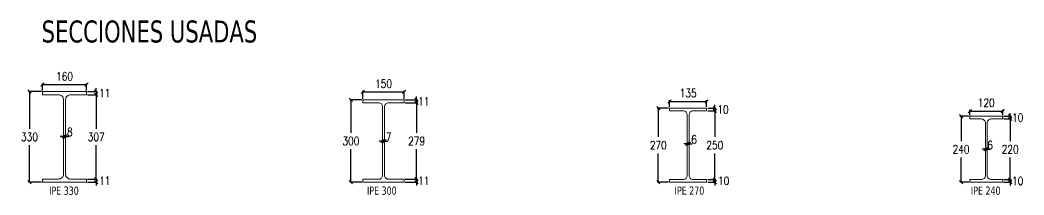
# Model space of a CAD drawing. Header units: millimetres. Extents: x -899 to 76352, y -21218 to 30068.
# Drawn here: x 12418 to 16072, y -21218 to -20582 of the extents above; entities that cross this region are included whole.
import ezdxf
from ezdxf.enums import TextEntityAlignment as Align

# ---------------------------------------------------------------- set-up
doc = ezdxf.new("R2010")
doc.units = ezdxf.units.MM
doc.header["$LTSCALE"] = 0.9
doc.layers.add('COTAS', color=8, linetype='Continuous')
doc.layers.add('STL-OBJT', color=7, linetype='Continuous')
doc.styles.add('CNI_COTAS', font='romans.shx', dxfattribs={"width": 0.8})
doc.styles.add('VERDANA', font='verdana.ttf')
doc.dimstyles.new('1.4', dxfattribs={"dimscale": 0, "dimtxt": 30, "dimasz": 12, "dimexe": 4, "dimexo": 4, "dimgap": 15, "dimtad": 1, "dimdec": 0, "dimzin": 4, "dimdsep": 46, "dimtxsty": 'CNI_COTAS', "dimblk": 'OBLIQUE', "dimcen": -0.09, "dimclrd": 256, "dimclrt": 3, "dimadec": 0, "dimazin": 0, "dimtfac": 1, "dimtdec": 0, "dimtmove": 2, "dimatfit": 0, "dimldrblk": 'DOT', "dimfxl": 0.05, "dimtolj": 1, "dimtzin": 0, "dimarcsym": 0})

# ---------------------------------------------------------------- blocks, each defined once
blk = doc.blocks.new('_Oblique')
at = {"color": 0, "linetype": 'ByBlock', "lineweight": -2}
blk.add_line((-0.5, -0.5), (0.5, 0.5), dxfattribs=at)
blk = doc.blocks.new('*D503')
at = {"layer": 'COTAS', "color": 0, "lineweight": -2, "transparency": 16777216}
for p, q in [((15871.4, -20931.8), (15839.4, -20931.8)), ((15871.4, -21171.8), (15839.4, -21171.8))]:
    blk.add_line(p, q, dxfattribs=at)
at = {"layer": 'COTAS', "lineweight": -2, "transparency": 16777216}
for p, q in [((15843.4, -20931.8), (15843.4, -21021.8)), ((15843.4, -21171.8), (15843.4, -21081.8))]:
    blk.add_line(p, q, dxfattribs=at)
at = {"layer": 'Defpoints', "color": 0, "transparency": 16777216}
for p in [(15843.4, -20931.8), (15875.4, -20931.8), (15875.4, -21171.8)]:
    blk.add_point(p, dxfattribs=at)
at = {"layer": 'COTAS', "lineweight": -2, "transparency": 16777216, "xscale": 12, "yscale": 12, "zscale": 12}
for p, rotation in [((15843.4, -20931.8), 90), ((15843.4, -21171.8), 270)]:
    blk.add_blockref('_Oblique', p, dxfattribs=dict(at, rotation=rotation))
at = {"layer": 'COTAS', "color": 3, "transparency": 16777216, "insert": (15843.4, -21051.8), "char_height": 30, "attachment_point": 5, "rotation": 0.01, "style": 'CNI_COTAS'}
blk.add_mtext('\\A1;240', dxfattribs=at)
blk = doc.blocks.new('_Dot')
at = {"color": 0, "linetype": 'ByBlock', "lineweight": -2}
blk.add_line((-0.5, 0), (-1, 0), dxfattribs=at)
at = {"color": 0, "linetype": 'ByBlock', "const_width": 0.5}
blk.add_lwpolyline([(-0.25, 0, 1), (0.25, 0, 1)], format="xyb", close=True, dxfattribs=at)
blk = doc.blocks.new('*D504')
at = {"layer": 'COTAS', "color": 0, "lineweight": -2, "transparency": 16777216}
for p, q in [((15875.4, -20927.8), (15875.4, -20908.7)), ((15995.4, -20927.8), (15995.4, -20908.7))]:
    blk.add_line(p, q, dxfattribs=at)
at = {"layer": 'COTAS', "lineweight": -2, "transparency": 16777216}
blk.add_line((15875.4, -20912.7), (15995.4, -20912.7), dxfattribs=at)
at = {"layer": 'Defpoints', "color": 0, "transparency": 16777216}
for p in [(15875.4, -20931.8), (15995.4, -20912.7), (15995.4, -20931.8)]:
    blk.add_point(p, dxfattribs=at)
at = {"layer": 'COTAS', "lineweight": -2, "transparency": 16777216, "xscale": 12, "yscale": 12, "zscale": 12, "rotation": 180}
blk.add_blockref('_Oblique', (15875.4, -20912.7), dxfattribs=at)
at = {"layer": 'COTAS', "lineweight": -2, "transparency": 16777216, "xscale": 12, "yscale": 12, "zscale": 12}
blk.add_blockref('_Oblique', (15995.4, -20912.7), dxfattribs=at)
at = {"layer": 'COTAS', "color": 3, "transparency": 16777216, "insert": (15935.4, -20882.7), "char_height": 30, "attachment_point": 5, "style": 'CNI_COTAS'}
blk.add_mtext('\\A1;120', dxfattribs=at)
blk = doc.blocks.new('*D505')
at = {"layer": 'COTAS', "color": 0, "lineweight": -2, "transparency": 16777216}
for p, q in [((15999.4, -20931.8), (16026.6, -20931.8)), ((15999.4, -20941.6), (16026.6, -20941.6))]:
    blk.add_line(p, q, dxfattribs=at)
at = {"layer": 'COTAS', "lineweight": -2, "transparency": 16777216}
for p, q in [((16022.6, -20931.8), (16022.6, -20919.8)), ((16022.6, -20931.8), (16022.6, -20941.6)), ((16022.6, -20941.6), (16022.6, -20953.6))]:
    blk.add_line(p, q, dxfattribs=at)
at = {"layer": 'Defpoints', "color": 0, "transparency": 16777216}
for p in [(15995.4, -20931.8), (15995.4, -20941.6), (16022.6, -20941.6)]:
    blk.add_point(p, dxfattribs=at)
at = {"layer": 'COTAS', "lineweight": -2, "transparency": 16777216, "xscale": 12, "yscale": 12, "zscale": 12}
for p, rotation in [((16022.6, -20931.8), 270), ((16022.6, -20941.6), 90)]:
    blk.add_blockref('_Oblique', p, dxfattribs=dict(at, rotation=rotation))
at = {"layer": 'COTAS', "color": 3, "transparency": 16777216, "insert": (16049.6, -20936.7), "char_height": 30, "attachment_point": 5, "rotation": 0.01, "style": 'CNI_COTAS'}
blk.add_mtext('\\A1;10', dxfattribs=at)
blk = doc.blocks.new('*D506')
at = {"layer": 'COTAS', "color": 0, "lineweight": -2, "transparency": 16777216}
for p, q in [((15999.4, -20941.6), (16026.6, -20941.6)), ((15999.4, -21162), (16026.6, -21162))]:
    blk.add_line(p, q, dxfattribs=at)
at = {"layer": 'COTAS', "lineweight": -2, "transparency": 16777216}
for p, q in [((16022.6, -20941.6), (16022.6, -21021.8)), ((16022.6, -21162), (16022.6, -21081.8))]:
    blk.add_line(p, q, dxfattribs=at)
at = {"layer": 'Defpoints', "color": 0, "transparency": 16777216}
for p in [(15995.4, -20941.6), (15995.4, -21162), (16022.6, -21162)]:
    blk.add_point(p, dxfattribs=at)
at = {"layer": 'COTAS', "lineweight": -2, "transparency": 16777216, "xscale": 12, "yscale": 12, "zscale": 12}
for p, rotation in [((16022.6, -20941.6), 90), ((16022.6, -21162), 270)]:
    blk.add_blockref('_Oblique', p, dxfattribs=dict(at, rotation=rotation))
at = {"layer": 'COTAS', "color": 3, "transparency": 16777216, "insert": (16022.6, -21051.8), "char_height": 30, "attachment_point": 5, "rotation": 0.01, "style": 'CNI_COTAS'}
blk.add_mtext('\\A1;220', dxfattribs=at)
blk = doc.blocks.new('*D507')
at = {"layer": 'COTAS', "lineweight": -2, "transparency": 16777216}
for p, q in [((16022.6, -21162), (16022.6, -21150)), ((16022.6, -21162), (16022.6, -21171.8)), ((16022.6, -21171.8), (16022.6, -21183.8))]:
    blk.add_line(p, q, dxfattribs=at)
at = {"layer": 'COTAS', "color": 0, "lineweight": -2, "transparency": 16777216}
for p, q in [((15999.4, -21162), (16026.6, -21162)), ((15999.4, -21171.8), (16026.6, -21171.8))]:
    blk.add_line(p, q, dxfattribs=at)
at = {"layer": 'Defpoints', "color": 0, "transparency": 16777216}
for p in [(15995.4, -21162), (15995.4, -21171.8), (16022.6, -21171.8)]:
    blk.add_point(p, dxfattribs=at)
at = {"layer": 'COTAS', "lineweight": -2, "transparency": 16777216, "xscale": 12, "yscale": 12, "zscale": 12}
for p, rotation in [((16022.6, -21162), 270), ((16022.6, -21171.8), 90)]:
    blk.add_blockref('_Oblique', p, dxfattribs=dict(at, rotation=rotation))
at = {"layer": 'COTAS', "color": 3, "transparency": 16777216, "insert": (16049.7, -21166.9), "char_height": 30, "attachment_point": 5, "rotation": 0.01, "style": 'CNI_COTAS'}
blk.add_mtext('\\A1;10', dxfattribs=at)
blk = doc.blocks.new('*D508')
at = {"layer": 'COTAS', "color": 0, "lineweight": -2, "transparency": 16777216}
for p, q in [((15932.3, -21047.8), (15932.3, -21047.8)), ((15938.5, -21047.8), (15938.5, -21047.8))]:
    blk.add_line(p, q, dxfattribs=at)
at = {"layer": 'COTAS', "lineweight": -2, "transparency": 16777216}
for p, q in [((15932.3, -21051.8), (15920.3, -21051.8)), ((15932.3, -21051.8), (15938.5, -21051.8)), ((15938.5, -21051.8), (15950.5, -21051.8))]:
    blk.add_line(p, q, dxfattribs=at)
at = {"layer": 'Defpoints', "color": 0, "transparency": 16777216}
for p in [(15932.3, -21051.8), (15938.5, -21051.8), (15938.5, -21051.8)]:
    blk.add_point(p, dxfattribs=at)
at = {"layer": 'COTAS', "lineweight": -2, "transparency": 16777216, "xscale": 12, "yscale": 12, "zscale": 12}
blk.add_blockref('_Oblique', (15932.3, -21051.8), dxfattribs=at)
at = {"layer": 'COTAS', "lineweight": -2, "transparency": 16777216, "xscale": 12, "yscale": 12, "zscale": 12, "rotation": 180}
blk.add_blockref('_Oblique', (15938.5, -21051.8), dxfattribs=at)
at = {"layer": 'COTAS', "color": 3, "transparency": 16777216, "insert": (15949.1, -21036.6), "char_height": 30, "attachment_point": 5, "style": 'CNI_COTAS'}
blk.add_mtext('\\A1;6', dxfattribs=at)
blk = doc.blocks.new('*D509')
at = {"layer": 'COTAS', "color": 0, "lineweight": -2, "transparency": 16777216}
for p, q in [((14778.3, -20901.8), (14737.3, -20901.8)), ((14778.3, -21171.8), (14737.3, -21171.8))]:
    blk.add_line(p, q, dxfattribs=at)
at = {"layer": 'COTAS', "lineweight": -2, "transparency": 16777216}
for p, q in [((14741.3, -20901.8), (14741.3, -21006.8)), ((14741.3, -21171.8), (14741.3, -21066.8))]:
    blk.add_line(p, q, dxfattribs=at)
at = {"layer": 'Defpoints', "color": 0, "transparency": 16777216}
for p in [(14741.3, -20901.8), (14782.3, -20901.8), (14782.3, -21171.8)]:
    blk.add_point(p, dxfattribs=at)
at = {"layer": 'COTAS', "lineweight": -2, "transparency": 16777216, "xscale": 12, "yscale": 12, "zscale": 12}
for p, rotation in [((14741.3, -20901.8), 90), ((14741.3, -21171.8), 270)]:
    blk.add_blockref('_Oblique', p, dxfattribs=dict(at, rotation=rotation))
at = {"layer": 'COTAS', "color": 3, "transparency": 16777216, "insert": (14741.3, -21036.8), "char_height": 30, "attachment_point": 5, "rotation": 0.01, "style": 'CNI_COTAS'}
blk.add_mtext('\\A1;270', dxfattribs=at)
blk = doc.blocks.new('*D510')
at = {"layer": 'COTAS', "color": 0, "lineweight": -2, "transparency": 16777216}
for p, q in [((14782.3, -20897.8), (14782.3, -20873.4)), ((14917.3, -20897.8), (14917.3, -20873.4))]:
    blk.add_line(p, q, dxfattribs=at)
at = {"layer": 'COTAS', "lineweight": -2, "transparency": 16777216}
blk.add_line((14782.3, -20877.4), (14917.3, -20877.4), dxfattribs=at)
at = {"layer": 'Defpoints', "color": 0, "transparency": 16777216}
for p in [(14782.3, -20901.8), (14917.3, -20877.4), (14917.3, -20901.8)]:
    blk.add_point(p, dxfattribs=at)
at = {"layer": 'COTAS', "lineweight": -2, "transparency": 16777216, "xscale": 12, "yscale": 12, "zscale": 12, "rotation": 180}
blk.add_blockref('_Oblique', (14782.3, -20877.4), dxfattribs=at)
at = {"layer": 'COTAS', "lineweight": -2, "transparency": 16777216, "xscale": 12, "yscale": 12, "zscale": 12}
blk.add_blockref('_Oblique', (14917.3, -20877.4), dxfattribs=at)
at = {"layer": 'COTAS', "color": 3, "transparency": 16777216, "insert": (14849.8, -20847.4), "char_height": 30, "attachment_point": 5, "style": 'CNI_COTAS'}
blk.add_mtext('\\A1;135', dxfattribs=at)
blk = doc.blocks.new('*D511')
at = {"layer": 'COTAS', "color": 0, "lineweight": -2, "transparency": 16777216}
for p, q in [((14921.3, -20901.8), (14950.8, -20901.8)), ((14921.3, -20912), (14950.8, -20912))]:
    blk.add_line(p, q, dxfattribs=at)
at = {"layer": 'COTAS', "lineweight": -2, "transparency": 16777216}
for p, q in [((14946.8, -20901.8), (14946.8, -20889.8)), ((14946.8, -20901.8), (14946.8, -20912)), ((14946.8, -20912), (14946.8, -20924))]:
    blk.add_line(p, q, dxfattribs=at)
at = {"layer": 'Defpoints', "color": 0, "transparency": 16777216}
for p in [(14917.3, -20901.8), (14917.3, -20912), (14946.8, -20912)]:
    blk.add_point(p, dxfattribs=at)
at = {"layer": 'COTAS', "lineweight": -2, "transparency": 16777216, "xscale": 12, "yscale": 12, "zscale": 12}
for p, rotation in [((14946.8, -20901.8), 270), ((14946.8, -20912), 90)]:
    blk.add_blockref('_Oblique', p, dxfattribs=dict(at, rotation=rotation))
at = {"layer": 'COTAS', "color": 3, "transparency": 16777216, "insert": (14977.3, -20906.9), "char_height": 30, "attachment_point": 5, "rotation": 0.01, "style": 'CNI_COTAS'}
blk.add_mtext('\\A1;10', dxfattribs=at)
blk = doc.blocks.new('*D512')
at = {"layer": 'COTAS', "color": 0, "lineweight": -2, "transparency": 16777216}
for p, q in [((14921.3, -20912), (14950.8, -20912)), ((14921.3, -21161.6), (14950.8, -21161.6))]:
    blk.add_line(p, q, dxfattribs=at)
at = {"layer": 'COTAS', "lineweight": -2, "transparency": 16777216}
for p, q in [((14946.8, -20912), (14946.8, -21006.8)), ((14946.8, -21161.6), (14946.8, -21066.8))]:
    blk.add_line(p, q, dxfattribs=at)
at = {"layer": 'Defpoints', "color": 0, "transparency": 16777216}
for p in [(14917.3, -20912), (14917.3, -21161.6), (14946.8, -21161.6)]:
    blk.add_point(p, dxfattribs=at)
at = {"layer": 'COTAS', "lineweight": -2, "transparency": 16777216, "xscale": 12, "yscale": 12, "zscale": 12}
for p, rotation in [((14946.8, -20912), 90), ((14946.8, -21161.6), 270)]:
    blk.add_blockref('_Oblique', p, dxfattribs=dict(at, rotation=rotation))
at = {"layer": 'COTAS', "color": 3, "transparency": 16777216, "insert": (14946.8, -21036.8), "char_height": 30, "attachment_point": 5, "rotation": 0.01, "style": 'CNI_COTAS'}
blk.add_mtext('\\A1;250', dxfattribs=at)
blk = doc.blocks.new('*D513')
at = {"layer": 'COTAS', "lineweight": -2, "transparency": 16777216}
for p, q in [((14946.8, -21161.6), (14946.8, -21149.6)), ((14946.8, -21161.6), (14946.8, -21171.8)), ((14946.8, -21171.8), (14946.8, -21183.8))]:
    blk.add_line(p, q, dxfattribs=at)
at = {"layer": 'COTAS', "color": 0, "lineweight": -2, "transparency": 16777216}
for p, q in [((14921.3, -21161.6), (14950.8, -21161.6)), ((14921.3, -21171.8), (14950.8, -21171.8))]:
    blk.add_line(p, q, dxfattribs=at)
at = {"layer": 'Defpoints', "color": 0, "transparency": 16777216}
for p in [(14917.3, -21161.6), (14917.3, -21171.8), (14946.8, -21171.8)]:
    blk.add_point(p, dxfattribs=at)
at = {"layer": 'COTAS', "lineweight": -2, "transparency": 16777216, "xscale": 12, "yscale": 12, "zscale": 12}
for p, rotation in [((14946.8, -21161.6), 270), ((14946.8, -21171.8), 90)]:
    blk.add_blockref('_Oblique', p, dxfattribs=dict(at, rotation=rotation))
at = {"layer": 'COTAS', "color": 3, "transparency": 16777216, "insert": (14978.8, -21166.7), "char_height": 30, "attachment_point": 5, "rotation": 0.01, "style": 'CNI_COTAS'}
blk.add_mtext('\\A1;10', dxfattribs=at)
blk = doc.blocks.new('*D514')
at = {"layer": 'COTAS', "lineweight": -2, "transparency": 16777216}
for p, q in [((14846.5, -21032.1), (14834.5, -21032.1)), ((14846.5, -21032.1), (14852.9, -21032.1)), ((14852.9, -21032.1), (14864.9, -21032.1))]:
    blk.add_line(p, q, dxfattribs=at)
at = {"layer": 'COTAS', "color": 0, "lineweight": -2, "transparency": 16777216}
for p, q in [((14846.5, -21032.8), (14846.5, -21028.1)), ((14852.9, -21032.8), (14852.9, -21028.1))]:
    blk.add_line(p, q, dxfattribs=at)
at = {"layer": 'Defpoints', "color": 0, "transparency": 16777216}
for p in [(14846.5, -21036.8), (14852.9, -21032.1), (14852.9, -21036.8)]:
    blk.add_point(p, dxfattribs=at)
at = {"layer": 'COTAS', "lineweight": -2, "transparency": 16777216, "xscale": 12, "yscale": 12, "zscale": 12}
blk.add_blockref('_Oblique', (14846.5, -21032.1), dxfattribs=at)
at = {"layer": 'COTAS', "lineweight": -2, "transparency": 16777216, "xscale": 12, "yscale": 12, "zscale": 12, "rotation": 180}
blk.add_blockref('_Oblique', (14852.9, -21032.1), dxfattribs=at)
at = {"layer": 'COTAS', "color": 3, "transparency": 16777216, "insert": (14871.3, -21015.9), "char_height": 30, "attachment_point": 5, "style": 'CNI_COTAS'}
blk.add_mtext('\\A1;6', dxfattribs=at)
blk = doc.blocks.new('*D515')
at = {"layer": 'COTAS', "color": 0, "lineweight": -2, "transparency": 16777216}
for p, q in [((12495.5, -20841.8), (12447.7, -20841.8)), ((12495.5, -21171.8), (12447.7, -21171.8))]:
    blk.add_line(p, q, dxfattribs=at)
at = {"layer": 'COTAS', "lineweight": -2, "transparency": 16777216}
for p, q in [((12451.7, -20841.8), (12451.7, -20976.8)), ((12451.7, -21171.8), (12451.7, -21036.8))]:
    blk.add_line(p, q, dxfattribs=at)
at = {"layer": 'Defpoints', "color": 0, "transparency": 16777216}
for p in [(12451.7, -20841.8), (12499.5, -20841.8), (12499.5, -21171.8)]:
    blk.add_point(p, dxfattribs=at)
at = {"layer": 'COTAS', "lineweight": -2, "transparency": 16777216, "xscale": 12, "yscale": 12, "zscale": 12}
for p, rotation in [((12451.7, -20841.8), 90), ((12451.7, -21171.8), 270)]:
    blk.add_blockref('_Oblique', p, dxfattribs=dict(at, rotation=rotation))
at = {"layer": 'COTAS', "color": 3, "transparency": 16777216, "insert": (12451.7, -21006.8), "char_height": 30, "attachment_point": 5, "rotation": 0.01, "style": 'CNI_COTAS'}
blk.add_mtext('\\A1;330', dxfattribs=at)
blk = doc.blocks.new('*D516')
at = {"layer": 'COTAS', "color": 0, "lineweight": -2, "transparency": 16777216}
for p, q in [((12499.5, -20837.8), (12499.5, -20812.5)), ((12659.5, -20837.8), (12659.5, -20812.5))]:
    blk.add_line(p, q, dxfattribs=at)
at = {"layer": 'COTAS', "lineweight": -2, "transparency": 16777216}
blk.add_line((12499.5, -20816.5), (12659.5, -20816.5), dxfattribs=at)
at = {"layer": 'Defpoints', "color": 0, "transparency": 16777216}
for p in [(12659.5, -20816.5), (12499.5, -20841.8), (12659.5, -20841.8)]:
    blk.add_point(p, dxfattribs=at)
at = {"layer": 'COTAS', "lineweight": -2, "transparency": 16777216, "xscale": 12, "yscale": 12, "zscale": 12, "rotation": 180}
blk.add_blockref('_Oblique', (12499.5, -20816.5), dxfattribs=at)
at = {"layer": 'COTAS', "lineweight": -2, "transparency": 16777216, "xscale": 12, "yscale": 12, "zscale": 12}
blk.add_blockref('_Oblique', (12659.5, -20816.5), dxfattribs=at)
at = {"layer": 'COTAS', "color": 3, "transparency": 16777216, "insert": (12579.5, -20786.5), "char_height": 30, "attachment_point": 5, "style": 'CNI_COTAS'}
blk.add_mtext('\\A1;160', dxfattribs=at)
blk = doc.blocks.new('*D517')
at = {"layer": 'COTAS', "color": 0, "lineweight": -2, "transparency": 16777216}
for p, q in [((12663.5, -20853.3), (12698.6, -20853.3)), ((12663.5, -21160.3), (12698.6, -21160.3))]:
    blk.add_line(p, q, dxfattribs=at)
at = {"layer": 'COTAS', "lineweight": -2, "transparency": 16777216}
for p, q in [((12694.6, -20853.3), (12694.6, -20976.8)), ((12694.6, -21160.3), (12694.6, -21036.8))]:
    blk.add_line(p, q, dxfattribs=at)
at = {"layer": 'Defpoints', "color": 0, "transparency": 16777216}
for p in [(12659.5, -20853.3), (12659.5, -21160.3), (12694.6, -21160.3)]:
    blk.add_point(p, dxfattribs=at)
at = {"layer": 'COTAS', "lineweight": -2, "transparency": 16777216, "xscale": 12, "yscale": 12, "zscale": 12}
for p, rotation in [((12694.6, -20853.3), 90), ((12694.6, -21160.3), 270)]:
    blk.add_blockref('_Oblique', p, dxfattribs=dict(at, rotation=rotation))
at = {"layer": 'COTAS', "color": 3, "transparency": 16777216, "insert": (12694.6, -21006.8), "char_height": 30, "attachment_point": 5, "rotation": 0.01, "style": 'CNI_COTAS'}
blk.add_mtext('\\A1;307', dxfattribs=at)
blk = doc.blocks.new('*D518')
at = {"layer": 'COTAS', "color": 0, "lineweight": -2, "transparency": 16777216}
for p, q in [((12663.5, -21160.3), (12698.6, -21160.3)), ((12663.5, -21171.8), (12698.6, -21171.8))]:
    blk.add_line(p, q, dxfattribs=at)
at = {"layer": 'COTAS', "lineweight": -2, "transparency": 16777216}
for p, q in [((12694.6, -21160.3), (12694.6, -21148.3)), ((12694.6, -21160.3), (12694.6, -21171.8)), ((12694.6, -21171.8), (12694.6, -21183.8))]:
    blk.add_line(p, q, dxfattribs=at)
at = {"layer": 'Defpoints', "color": 0, "transparency": 16777216}
for p in [(12659.5, -21160.3), (12659.5, -21171.8), (12694.6, -21171.8)]:
    blk.add_point(p, dxfattribs=at)
at = {"layer": 'COTAS', "lineweight": -2, "transparency": 16777216, "xscale": 12, "yscale": 12, "zscale": 12}
for p, rotation in [((12694.6, -21160.3), 270), ((12694.6, -21171.8), 90)]:
    blk.add_blockref('_Oblique', p, dxfattribs=dict(at, rotation=rotation))
at = {"layer": 'COTAS', "color": 3, "transparency": 16777216, "insert": (12725.8, -21166.1), "char_height": 30, "attachment_point": 5, "rotation": 0.01, "style": 'CNI_COTAS'}
blk.add_mtext('\\A1;11', dxfattribs=at)
blk = doc.blocks.new('*D450')
at = {"layer": 'COTAS', "lineweight": -2, "transparency": 16777216}
for p, q in [((12694.6, -20841.8), (12694.6, -20829.8)), ((12694.6, -20841.8), (12694.6, -20853.3)), ((12694.6, -20853.3), (12694.6, -20865.3))]:
    blk.add_line(p, q, dxfattribs=at)
at = {"layer": 'COTAS', "color": 0, "lineweight": -2, "transparency": 16777216}
for p, q in [((12663.5, -20841.8), (12698.6, -20841.8)), ((12663.5, -20853.3), (12698.6, -20853.3))]:
    blk.add_line(p, q, dxfattribs=at)
at = {"layer": 'Defpoints', "color": 0, "transparency": 16777216}
for p in [(12659.5, -20841.8), (12659.5, -20853.3), (12694.6, -20853.3)]:
    blk.add_point(p, dxfattribs=at)
at = {"layer": 'COTAS', "lineweight": -2, "transparency": 16777216, "xscale": 12, "yscale": 12, "zscale": 12}
for p, rotation in [((12694.6, -20841.8), 270), ((12694.6, -20853.3), 90)]:
    blk.add_blockref('_Oblique', p, dxfattribs=dict(at, rotation=rotation))
at = {"layer": 'COTAS', "color": 3, "transparency": 16777216, "insert": (12725.8, -20847.6), "char_height": 30, "attachment_point": 5, "rotation": 0.01, "style": 'CNI_COTAS'}
blk.add_mtext('\\A1;11', dxfattribs=at)
blk = doc.blocks.new('*D519')
at = {"layer": 'COTAS', "lineweight": -2, "transparency": 16777216}
for p, q in [((12575.8, -21005.7), (12563.8, -21005.7)), ((12575.8, -21005.7), (12583.3, -21005.7)), ((12583.3, -21005.7), (12595.3, -21005.7))]:
    blk.add_line(p, q, dxfattribs=at)
at = {"layer": 'COTAS', "color": 0, "lineweight": -2, "transparency": 16777216}
for p, q in [((12575.8, -21002.8), (12575.8, -21001.7)), ((12583.3, -21002.8), (12583.3, -21001.7))]:
    blk.add_line(p, q, dxfattribs=at)
at = {"layer": 'Defpoints', "color": 0, "transparency": 16777216}
for p in [(12575.8, -21006.8), (12583.3, -21005.7), (12583.3, -21006.8)]:
    blk.add_point(p, dxfattribs=at)
at = {"layer": 'COTAS', "lineweight": -2, "transparency": 16777216, "xscale": 12, "yscale": 12, "zscale": 12}
blk.add_blockref('_Oblique', (12575.8, -21005.7), dxfattribs=at)
at = {"layer": 'COTAS', "lineweight": -2, "transparency": 16777216, "xscale": 12, "yscale": 12, "zscale": 12, "rotation": 180}
blk.add_blockref('_Oblique', (12583.3, -21005.7), dxfattribs=at)
at = {"layer": 'COTAS', "color": 3, "transparency": 16777216, "insert": (12598.6, -20988.6), "char_height": 30, "attachment_point": 5, "style": 'CNI_COTAS'}
blk.add_mtext('\\A1;8', dxfattribs=at)
blk = doc.blocks.new('*D520')
at = {"layer": 'COTAS', "color": 0, "lineweight": -2, "transparency": 16777216}
for p, q in [((13662, -20871.8), (13618.3, -20871.8)), ((13662, -21171.8), (13618.3, -21171.8))]:
    blk.add_line(p, q, dxfattribs=at)
at = {"layer": 'COTAS', "lineweight": -2, "transparency": 16777216}
for p, q in [((13622.3, -20871.8), (13622.3, -20991.8)), ((13622.3, -21171.8), (13622.3, -21051.8))]:
    blk.add_line(p, q, dxfattribs=at)
at = {"layer": 'Defpoints', "color": 0, "transparency": 16777216}
for p in [(13622.3, -20871.8), (13666, -20871.8), (13666, -21171.8)]:
    blk.add_point(p, dxfattribs=at)
at = {"layer": 'COTAS', "lineweight": -2, "transparency": 16777216, "xscale": 12, "yscale": 12, "zscale": 12}
for p, rotation in [((13622.3, -20871.8), 90), ((13622.3, -21171.8), 270)]:
    blk.add_blockref('_Oblique', p, dxfattribs=dict(at, rotation=rotation))
at = {"layer": 'COTAS', "color": 3, "transparency": 16777216, "insert": (13622.3, -21021.8), "char_height": 30, "attachment_point": 5, "rotation": 0.01, "style": 'CNI_COTAS'}
blk.add_mtext('\\A1;300', dxfattribs=at)
blk = doc.blocks.new('*D521')
at = {"layer": 'COTAS', "color": 0, "lineweight": -2, "transparency": 16777216}
for p, q in [((13666, -20867.8), (13666, -20839.1)), ((13816, -20867.8), (13816, -20839.1))]:
    blk.add_line(p, q, dxfattribs=at)
at = {"layer": 'COTAS', "lineweight": -2, "transparency": 16777216}
blk.add_line((13666, -20843.1), (13816, -20843.1), dxfattribs=at)
at = {"layer": 'Defpoints', "color": 0, "transparency": 16777216}
for p in [(13816, -20843.1), (13666, -20871.8), (13816, -20871.8)]:
    blk.add_point(p, dxfattribs=at)
at = {"layer": 'COTAS', "lineweight": -2, "transparency": 16777216, "xscale": 12, "yscale": 12, "zscale": 12, "rotation": 180}
blk.add_blockref('_Oblique', (13666, -20843.1), dxfattribs=at)
at = {"layer": 'COTAS', "lineweight": -2, "transparency": 16777216, "xscale": 12, "yscale": 12, "zscale": 12}
blk.add_blockref('_Oblique', (13816, -20843.1), dxfattribs=at)
at = {"layer": 'COTAS', "color": 3, "transparency": 16777216, "insert": (13741, -20813.1), "char_height": 30, "attachment_point": 5, "style": 'CNI_COTAS'}
blk.add_mtext('\\A1;150', dxfattribs=at)
blk = doc.blocks.new('*D522')
at = {"layer": 'COTAS', "lineweight": -2, "transparency": 16777216}
for p, q in [((13861.3, -20871.8), (13861.3, -20859.8)), ((13861.3, -20871.8), (13861.3, -20882.5)), ((13861.3, -20882.5), (13861.3, -20894.5))]:
    blk.add_line(p, q, dxfattribs=at)
at = {"layer": 'COTAS', "color": 0, "lineweight": -2, "transparency": 16777216}
for p, q in [((13820, -20871.8), (13865.3, -20871.8)), ((13820, -20882.5), (13865.3, -20882.5))]:
    blk.add_line(p, q, dxfattribs=at)
at = {"layer": 'Defpoints', "color": 0, "transparency": 16777216}
for p in [(13816, -20871.8), (13816, -20882.5), (13861.3, -20882.5)]:
    blk.add_point(p, dxfattribs=at)
at = {"layer": 'COTAS', "lineweight": -2, "transparency": 16777216, "xscale": 12, "yscale": 12, "zscale": 12}
for p, rotation in [((13861.3, -20871.8), 270), ((13861.3, -20882.5), 90)]:
    blk.add_blockref('_Oblique', p, dxfattribs=dict(at, rotation=rotation))
at = {"layer": 'COTAS', "color": 3, "transparency": 16777216, "insert": (13887.4, -20877.2), "char_height": 30, "attachment_point": 5, "rotation": 0.01, "style": 'CNI_COTAS'}
blk.add_mtext('\\A1;11', dxfattribs=at)
blk = doc.blocks.new('*D523')
at = {"layer": 'COTAS', "color": 0, "lineweight": -2, "transparency": 16777216}
for p, q in [((13820, -20882.5), (13865.3, -20882.5)), ((13820, -21161.1), (13865.3, -21161.1))]:
    blk.add_line(p, q, dxfattribs=at)
at = {"layer": 'COTAS', "lineweight": -2, "transparency": 16777216}
for p, q in [((13861.3, -20882.5), (13861.3, -20991.8)), ((13861.3, -21161.1), (13861.3, -21051.8))]:
    blk.add_line(p, q, dxfattribs=at)
at = {"layer": 'Defpoints', "color": 0, "transparency": 16777216}
for p in [(13816, -20882.5), (13816, -21161.1), (13861.3, -21161.1)]:
    blk.add_point(p, dxfattribs=at)
at = {"layer": 'COTAS', "lineweight": -2, "transparency": 16777216, "xscale": 12, "yscale": 12, "zscale": 12}
for p, rotation in [((13861.3, -20882.5), 90), ((13861.3, -21161.1), 270)]:
    blk.add_blockref('_Oblique', p, dxfattribs=dict(at, rotation=rotation))
at = {"layer": 'COTAS', "color": 3, "transparency": 16777216, "insert": (13861.3, -21021.8), "char_height": 30, "attachment_point": 5, "rotation": 0.01, "style": 'CNI_COTAS'}
blk.add_mtext('\\A1;279', dxfattribs=at)
blk = doc.blocks.new('*D524')
at = {"layer": 'COTAS', "lineweight": -2, "transparency": 16777216}
for p, q in [((13861.3, -21161.1), (13861.3, -21149.1)), ((13861.3, -21161.1), (13861.3, -21171.8)), ((13861.3, -21171.8), (13861.3, -21183.8))]:
    blk.add_line(p, q, dxfattribs=at)
at = {"layer": 'COTAS', "color": 0, "lineweight": -2, "transparency": 16777216}
for p, q in [((13820, -21161.1), (13865.3, -21161.1)), ((13820, -21171.8), (13865.3, -21171.8))]:
    blk.add_line(p, q, dxfattribs=at)
at = {"layer": 'Defpoints', "color": 0, "transparency": 16777216}
for p in [(13816, -21161.1), (13816, -21171.8), (13861.3, -21171.8)]:
    blk.add_point(p, dxfattribs=at)
at = {"layer": 'COTAS', "lineweight": -2, "transparency": 16777216, "xscale": 12, "yscale": 12, "zscale": 12}
for p, rotation in [((13861.3, -21161.1), 270), ((13861.3, -21171.8), 90)]:
    blk.add_blockref('_Oblique', p, dxfattribs=dict(at, rotation=rotation))
at = {"layer": 'COTAS', "color": 3, "transparency": 16777216, "insert": (13887.3, -21166.5), "char_height": 30, "attachment_point": 5, "rotation": 0.01, "style": 'CNI_COTAS'}
blk.add_mtext('\\A1;11', dxfattribs=at)
blk = doc.blocks.new('*D525')
at = {"layer": 'COTAS', "lineweight": -2, "transparency": 16777216}
for p, q in [((13737.5, -21022.1), (13725.5, -21022.1)), ((13737.5, -21022.1), (13744.6, -21022.1)), ((13744.6, -21022.1), (13756.6, -21022.1))]:
    blk.add_line(p, q, dxfattribs=at)
at = {"layer": 'COTAS', "color": 0, "lineweight": -2, "transparency": 16777216}
for p, q in [((13737.5, -21025.8), (13737.5, -21026.1)), ((13744.6, -21025.8), (13744.6, -21026.1))]:
    blk.add_line(p, q, dxfattribs=at)
at = {"layer": 'Defpoints', "color": 0, "transparency": 16777216}
for p in [(13737.5, -21021.8), (13744.6, -21021.8), (13744.6, -21022.1)]:
    blk.add_point(p, dxfattribs=at)
at = {"layer": 'COTAS', "lineweight": -2, "transparency": 16777216, "xscale": 12, "yscale": 12, "zscale": 12}
blk.add_blockref('_Oblique', (13737.5, -21022.1), dxfattribs=at)
at = {"layer": 'COTAS', "lineweight": -2, "transparency": 16777216, "xscale": 12, "yscale": 12, "zscale": 12, "rotation": 180}
blk.add_blockref('_Oblique', (13744.6, -21022.1), dxfattribs=at)
at = {"layer": 'COTAS', "color": 3, "transparency": 16777216, "insert": (13759.6, -21007), "char_height": 30, "attachment_point": 5, "style": 'CNI_COTAS'}
blk.add_mtext('\\A1;7', dxfattribs=at)

msp = doc.modelspace()

# ---------------------------------------------------------------- linework, layer by layer
at = {"layer": 'STL-OBJT', "lineweight": 5}
for points in [[(12557.8, -21160.3, 0.414214), (12575.8, -21142.3), (12575.8, -20871.3, 0.414214), (12557.8, -20853.3), (12499.5, -20853.3), (12499.5, -20841.8), (12659.5, -20841.8), (12659.5, -20853.3), (12601.3, -20853.3, 0.414214), (12583.3, -20871.3), (12583.3, -21142.3, 0.414214), (12601.3, -21160.3), (12659.5, -21160.3), (12659.5, -21171.8), (12499.5, -21171.8), (12499.5, -21160.3)], [(13666, -21161.1), (13722.5, -21161.1, 0.414214), (13737.5, -21146.1), (13737.5, -20897.5, 0.414214), (13722.5, -20882.5), (13666, -20882.5), (13666, -20871.8), (13816, -20871.8), (13816, -20882.5), (13759.6, -20882.5, 0.414214), (13744.6, -20897.5), (13744.6, -21146.1, 0.414214), (13759.6, -21161.1), (13816, -21161.1), (13816, -21171.8), (13666, -21171.8)], [(14782.3, -21161.6), (14831.5, -21161.6, 0.414214), (14846.5, -21146.6), (14846.5, -20927, 0.414214), (14831.5, -20912), (14782.3, -20912), (14782.3, -20901.8), (14917.3, -20901.8), (14917.3, -20912), (14868.1, -20912, 0.414214), (14853.1, -20927), (14853.1, -21146.6, 0.414214), (14868.1, -21161.6), (14917.3, -21161.6), (14917.3, -21171.8), (14782.3, -21171.8)], [(15875.4, -20941.6), (15917.3, -20941.6, -0.414214), (15932.3, -20956.6), (15932.3, -21147, -0.414214), (15917.3, -21162), (15875.4, -21162), (15875.4, -21171.8), (15995.4, -21171.8), (15995.4, -21162), (15953.5, -21162, -0.414214), (15938.5, -21147), (15938.5, -20956.6, -0.414214), (15953.5, -20941.6), (15995.4, -20941.6), (15995.4, -20931.8), (15875.4, -20931.8)]]:
    msp.add_lwpolyline(points, format="xyb", close=True, dxfattribs=at)

# ---------------------------------------------------------------- texts
at = {"color": 96, "style": 'VERDANA', "width": 0.7}
for s, height, p in [('SECCIONES USADAS', 80, (12888.6, -20623.1)), ('IPE 330', 30, (12577.3, -21202.3)), ('IPE 270', 30, (14854.6, -21202.3))]:
    msp.add_text(s, height=height, dxfattribs=at).set_placement(p, align=Align.MIDDLE_CENTER)
for s, p in [('IPE 300', (13680.6, -21217.3)), ('IPE 240', (15879.2, -21217.3))]:
    msp.add_text(s, height=30, dxfattribs=at).set_placement(p)

# ---------------------------------------------------------------- dimensions: what is measured, and where the dimension line sits
at = {"layer": 'COTAS'}
for base, p1, p2, picture, middle in [((12659.5, -20816.5), (12499.5, -20841.8), (12659.5, -20841.8), '*D516', (12579.5, -20786.5)), ((13816, -20843.1), (13666, -20871.8), (13816, -20871.8), '*D521', (13741, -20813.1)), ((14917.3, -20877.4), (14782.3, -20901.8), (14917.3, -20901.8), '*D510', (14849.8, -20847.4)), ((15995.4, -20912.7), (15875.4, -20931.8), (15995.4, -20931.8), '*D504', (15935.4, -20882.7))]:
    dim = msp.add_linear_dim(base=base, p1=p1, p2=p2, dimstyle='1.4', override={"dimscale": 1}, dxfattribs=at)
    dim.commit()
    dim.dimension.update_dxf_attribs({"geometry": picture, "text_midpoint": middle})
for base, p1, p2, picture, middle in [((12694.6408974, -20853.3400924), (12659.5484716, -20841.8400924), (12659.5484716, -20853.3400924), '*D450', (12725.8370368, -20847.5900924)), ((13861.3, -20882.5), (13816, -20871.8), (13816, -20882.5), '*D522', (13887.4, -20877.2)), ((14946.8, -20912), (14917.3, -20901.8), (14917.3, -20912), '*D511', (14977.3, -20906.9)), ((16022.6, -20941.6), (15995.4, -20931.8), (15995.4, -20941.6), '*D505', (16049.6, -20936.7)), ((12694.6408974, -21171.8400924), (12659.5484716, -21160.3400924), (12659.5484716, -21171.8400924), '*D518', (12725.8370368, -21166.0900924)), ((13861.3, -21171.8), (13816, -21161.1), (13816, -21171.8), '*D524', (13887.3, -21166.5)), ((14946.8, -21171.8), (14917.3, -21161.6), (14917.3, -21171.8), '*D513', (14978.8, -21166.7)), ((16022.6, -21171.8), (15995.4, -21162), (15995.4, -21171.8), '*D507', (16049.7, -21166.9))]:
    dim = msp.add_linear_dim(base=base, p1=p1, p2=p2, angle=90, dimstyle='1.4', override={"dimscale": 1}, dxfattribs=at)
    dim.commit()
    dim.dimension.update_dxf_attribs({"geometry": picture, "text_midpoint": middle, "dimtype": 160, "text_rotation": 0.01})
for base, p1, p2, picture, middle in [((12451.7, -20841.8), (12499.5, -21171.8), (12499.5, -20841.8), '*D515', (12451.7, -21006.8)), ((12694.6, -21160.3), (12659.5, -20853.3), (12659.5, -21160.3), '*D517', (12694.6, -21006.8)), ((13622.3, -20871.8), (13666, -21171.8), (13666, -20871.8), '*D520', (13622.3, -21021.8)), ((13861.3, -21161.1), (13816, -20882.5), (13816, -21161.1), '*D523', (13861.3, -21021.8)), ((14741.3, -20901.8), (14782.3, -21171.8), (14782.3, -20901.8), '*D509', (14741.3, -21036.8)), ((14946.8, -21161.6), (14917.3, -20912), (14917.3, -21161.6), '*D512', (14946.8, -21036.8)), ((15843.4, -20931.8), (15875.4, -21171.8), (15875.4, -20931.8), '*D503', (15843.4, -21051.8)), ((16022.6, -21162), (15995.4, -20941.6), (15995.4, -21162), '*D506', (16022.6, -21051.8))]:
    dim = msp.add_linear_dim(base=base, p1=p1, p2=p2, angle=90, dimstyle='1.4', override={"dimscale": 1}, dxfattribs=at)
    dim.commit()
    dim.dimension.update_dxf_attribs({"geometry": picture, "text_midpoint": middle, "text_rotation": 0.01})
for base, p1, p2, picture, middle in [((12583.2984716, -21005.6704115), (12575.7984716, -21006.8400924), (12583.2984716, -21006.8400924), '*D519', (12598.6105956, -20988.6193347)), ((13744.6, -21022.1), (13737.5, -21021.8), (13744.6, -21021.8), '*D525', (13759.6, -21007)), ((14852.9, -21032.1), (14846.5, -21036.8), (14852.9, -21036.8), '*D514', (14871.3, -21015.9)), ((15938.5, -21051.8), (15932.3, -21051.8), (15938.5, -21051.8), '*D508', (15949.1, -21036.6))]:
    dim = msp.add_linear_dim(base=base, p1=p1, p2=p2, dimstyle='1.4', override={"dimscale": 1}, dxfattribs=at)
    dim.commit()
    dim.dimension.update_dxf_attribs({"geometry": picture, "text_midpoint": middle, "dimtype": 160})

doc.saveas('drawing.dxf')
